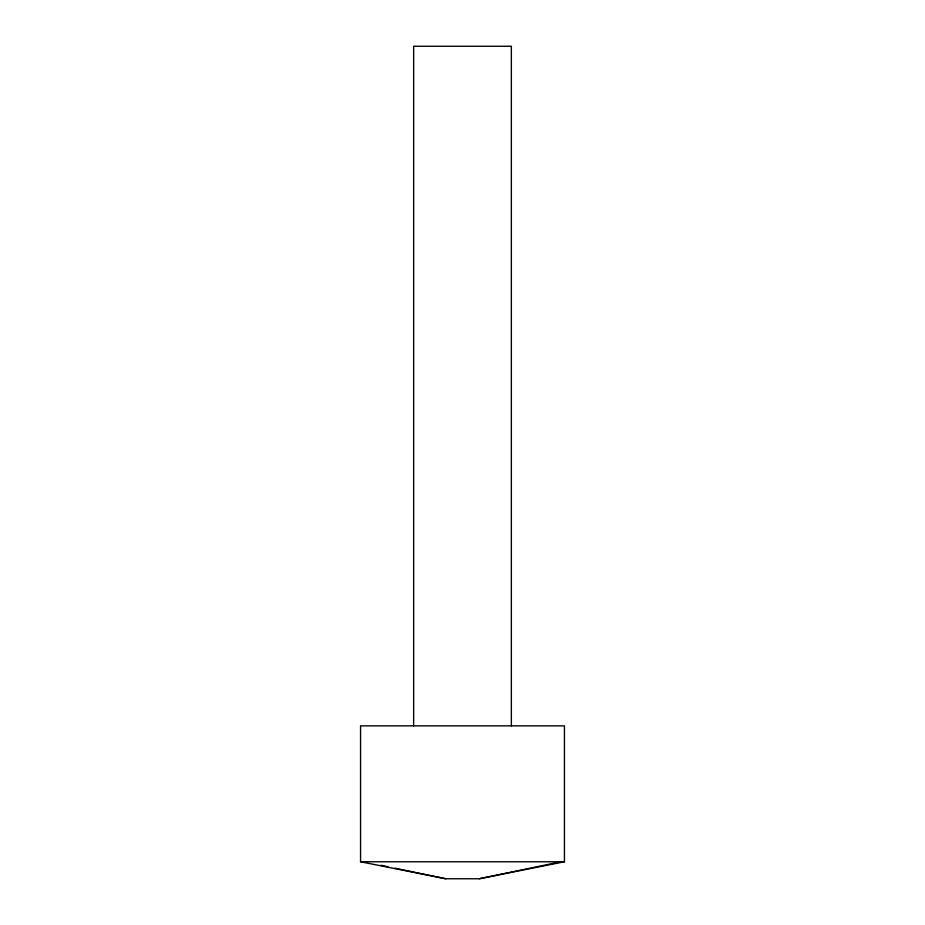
<?xml version="1.0" encoding="UTF-8"?>
<svg xmlns="http://www.w3.org/2000/svg" width="925" height="925" viewBox="0 0 925 925"><rect width="100%" height="100%" fill="white"/><g stroke="black" fill="none" stroke-linecap="round" stroke-linejoin="round"><path stroke-width="1.39" d="M479.347 878.75L564.435 861.765L564.435 725.847L360.565 725.847L360.565 861.765L445.653 878.75L479.347 878.75L560.966 861.765M360.565 861.765L564.435 861.765M380.927 865.28L387.957 866.737M394.998 868.205L445.653 878.75M511.352 725.847L511.352 46.25L413.648 46.25L413.648 725.847"/></g></svg>
